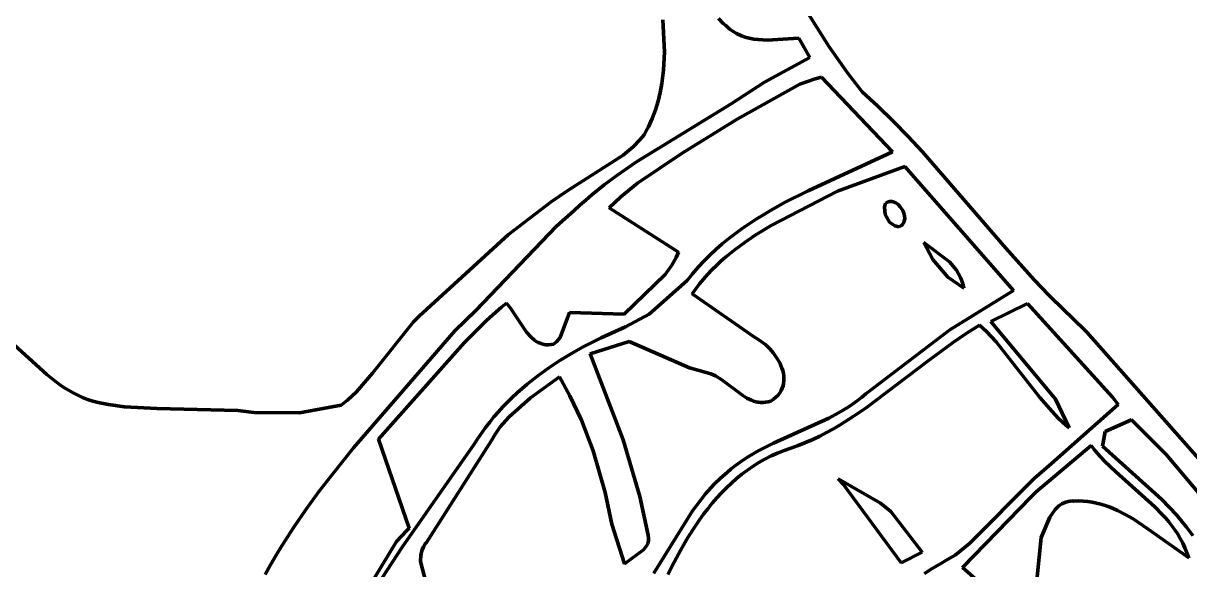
# Model space of a CAD drawing. Header units: millimetres. Extents: x 0 to 12.5, y 0 to 14.6.
# Drawn here: x 6.214 to 8.448, y 6.252 to 7.299 of the extents above; entities that cross this region are included whole.
import ezdxf

# ---------------------------------------------------------------- set-up
doc = ezdxf.new("R2010")
doc.units = ezdxf.units.MM
doc.layers.add('color#131313ff', color=7, linetype='CONTINUOUS', lineweight=100)
doc.layers.add('color#fcfcfcff', color=7, linetype='CONTINUOUS', lineweight=100)

msp = doc.modelspace()

# ---------------------------------------------------------------- linework, layer by layer
at = {"layer": 'color#131313ff'}
for p, q in [((7.6839, 7.3701), (7.757, 7.2537)), ((7.4388, 7.3059), (7.4417, 7.2446)), ((7.5544, 7.2989), (7.5453, 7.308)), ((7.5594, 7.2946), (7.5544, 7.2989)), ((7.5633, 7.2909), (7.5594, 7.2946)), ((7.5673, 7.2875), (7.5633, 7.2909)), ((7.5714, 7.2845), (7.5673, 7.2875)), ((7.58, 7.2793), (7.5714, 7.2845)), ((7.589, 7.2751), (7.58, 7.2793)), ((7.5983, 7.272), (7.589, 7.2751)), ((7.6129, 7.2689), (7.5983, 7.272)), ((7.6382, 7.2671), (7.6129, 7.2689)), ((7.6991, 7.2705), (7.6382, 7.2671)), ((7.7199, 7.2338), (7.6991, 7.2705)), ((7.4417, 7.2446), (7.4401, 7.2096)), ((7.757, 7.2537), (7.7923, 7.2039)), ((7.6333, 7.1861), (7.7199, 7.2338)), ((7.4401, 7.2096), (7.4369, 7.1836)), ((7.7303, 7.1929), (7.7007, 7.1826)), ((7.7426, 7.196), (7.7303, 7.1929)), ((7.8784, 7.0527), (7.7426, 7.196)), ((7.7923, 7.2039), (7.8203, 7.1675)), ((7.4369, 7.1836), (7.4338, 7.1665)), ((7.5696, 7.1447), (7.6333, 7.1861)), ((7.7007, 7.1826), (7.5808, 7.1152)), ((7.4297, 7.1496), (7.4246, 7.133)), ((7.4338, 7.1665), (7.4297, 7.1496)), ((7.8203, 7.1675), (7.8355, 7.1539)), ((7.8355, 7.1539), (7.8504, 7.1401)), ((7.3879, 7.0336), (7.5696, 7.1447)), ((7.4246, 7.133), (7.4184, 7.1167)), ((7.8504, 7.1401), (7.8796, 7.1118)), ((7.4184, 7.1167), (7.4111, 7.1008)), ((7.5808, 7.1152), (7.4754, 7.0505)), ((7.8796, 7.1118), (7.9079, 7.0826)), ((7.4026, 7.0853), (7.3946, 7.0755)), ((7.407, 7.093), (7.4026, 7.0853)), ((7.4111, 7.1008), (7.407, 7.093)), ((7.9079, 7.0826), (7.9356, 7.0529)), ((7.3816, 7.0621), (7.3625, 7.0462)), ((7.3946, 7.0755), (7.3816, 7.0621)), ((7.3625, 7.0462), (7.2568, 6.9789)), ((7.4754, 7.0505), (7.3903, 6.9926)), ((7.7167, 6.9783), (7.8784, 7.0527)), ((7.9356, 7.0529), (8.0955, 6.8683)), ((7.3505, 7.0077), (7.3879, 7.0336)), ((7.9021, 7.0244), (7.7731, 6.9774)), ((8.1099, 6.7869), (7.9021, 7.0244)), ((7.3262, 6.9895), (7.3505, 7.0077)), ((7.3903, 6.9926), (7.3585, 6.9665)), ((7.2568, 6.9789), (7.225, 6.957)), ((7.291, 6.9605), (7.3025, 6.9704)), ((7.3025, 6.9704), (7.3262, 6.9895)), ((7.7731, 6.9774), (7.6461, 6.9117)), ((7.6732, 6.9561), (7.7167, 6.9783)), ((7.225, 6.957), (7.143, 6.8946)), ((7.2684, 6.9399), (7.2796, 6.9504)), ((7.2796, 6.9504), (7.291, 6.9605)), ((7.3585, 6.9665), (7.3357, 6.9454)), ((7.645, 6.9404), (7.6732, 6.9561)), ((7.863, 6.9468), (7.8651, 6.9544)), ((7.8646, 6.9326), (7.863, 6.9468)), ((7.8651, 6.9544), (7.8675, 6.9559)), ((7.8675, 6.9559), (7.87, 6.9569)), ((7.87, 6.9569), (7.8726, 6.9575)), ((7.8726, 6.9575), (7.8751, 6.9576)), ((7.8751, 6.9576), (7.8775, 6.9574)), ((7.8775, 6.9574), (7.88, 6.9569)), ((7.88, 6.9569), (7.8847, 6.9548)), ((7.8847, 6.9548), (7.8891, 6.9517)), ((7.8891, 6.9517), (7.8931, 6.9477)), ((7.8931, 6.9477), (7.8979, 6.9406)), ((7.2349, 6.9102), (7.2684, 6.9399)), ((7.3357, 6.9454), (7.4683, 6.8603)), ((7.6174, 6.9236), (7.6311, 6.9321)), ((7.6311, 6.9321), (7.645, 6.9404)), ((7.8729, 6.9181), (7.8646, 6.9326)), ((7.8979, 6.9406), (7.9001, 6.9353)), ((7.9001, 6.9353), (7.9015, 6.93)), ((7.9015, 6.93), (7.9018, 6.9247)), ((7.9018, 6.9247), (7.9015, 6.9222)), ((7.0803, 6.7486), (7.2349, 6.9102)), ((7.5777, 6.8963), (7.5907, 6.9057)), ((7.5907, 6.9057), (7.6039, 6.9148)), ((7.6039, 6.9148), (7.6174, 6.9236)), ((7.6461, 6.9117), (7.6156, 6.8931)), ((7.8826, 6.9109), (7.8729, 6.9181)), ((7.8904, 6.9089), (7.8826, 6.9109)), ((7.8931, 6.9101), (7.8904, 6.9089)), ((7.8954, 6.9116), (7.8931, 6.9101)), ((7.8973, 6.9134), (7.8954, 6.9116)), ((7.8989, 6.9153), (7.8973, 6.9134)), ((7.9001, 6.9175), (7.8989, 6.9153)), ((7.901, 6.9198), (7.9001, 6.9175)), ((7.9015, 6.9222), (7.901, 6.9198)), ((7.143, 6.8946), (6.972, 6.7382)), ((7.5525, 6.8763), (7.565, 6.8865)), ((7.565, 6.8865), (7.5777, 6.8963)), ((7.596, 6.8798), (7.5769, 6.8658)), ((7.6156, 6.8931), (7.596, 6.8798)), ((7.4683, 6.8603), (7.4639, 6.85)), ((7.5286, 6.8548), (7.5404, 6.8658)), ((7.5404, 6.8658), (7.5525, 6.8763)), ((7.5769, 6.8658), (7.5586, 6.8509)), ((7.9384, 6.8789), (7.9879, 6.842)), ((7.9557, 6.8466), (7.9384, 6.8789)), ((8.0955, 6.8683), (8.15, 6.8078)), ((7.456, 6.8356), (7.4434, 6.8178)), ((7.4639, 6.85), (7.456, 6.8356)), ((7.5061, 6.8316), (7.5172, 6.8434)), ((7.5172, 6.8434), (7.5286, 6.8548)), ((7.5411, 6.835), (7.5327, 6.8267)), ((7.5497, 6.8431), (7.5411, 6.835)), ((7.5586, 6.8509), (7.5497, 6.8431)), ((7.9847, 6.8129), (7.9557, 6.8466)), ((7.9879, 6.842), (8.0007, 6.8262)), ((7.4434, 6.8178), (7.3643, 6.742)), ((7.4852, 6.8065), (7.4955, 6.8193)), ((7.4955, 6.8193), (7.5061, 6.8316)), ((7.5246, 6.8181), (7.5167, 6.8091)), ((7.5327, 6.8267), (7.5246, 6.8181)), ((8.0148, 6.7918), (7.9847, 6.8129)), ((8.0007, 6.8262), (8.0085, 6.8119)), ((7.4126, 6.7416), (7.4852, 6.8065)), ((7.5017, 6.7904), (7.4947, 6.7805)), ((7.5091, 6.7999), (7.5017, 6.7904)), ((7.5167, 6.8091), (7.5091, 6.7999)), ((8.0085, 6.8119), (8.0128, 6.8002)), ((8.0128, 6.8002), (8.0148, 6.7918)), ((8.15, 6.8078), (8.1781, 6.7783)), ((7.4947, 6.7805), (7.614, 6.6974)), ((7.9883, 6.7115), (8.1099, 6.7869)), ((8.1781, 6.7783), (8.207, 6.7496)), ((7.04, 6.7098), (7.0803, 6.7486)), ((7.1296, 6.755), (7.1018, 6.7305)), ((7.1392, 6.7629), (7.1296, 6.755)), ((7.1471, 6.7534), (7.1392, 6.7629)), ((7.1775, 6.7073), (7.1471, 6.7534)), ((8.1367, 6.7621), (8.067, 6.7275)), ((8.2995, 6.5828), (8.1367, 6.7621)), ((8.207, 6.7496), (8.2218, 6.7356)), ((6.9611, 6.727), (6.8829, 6.6285)), ((6.972, 6.7382), (6.9611, 6.727)), ((7.1018, 6.7305), (7.058, 6.687)), ((7.2596, 6.7446), (7.2422, 6.6973)), ((7.3643, 6.742), (7.2596, 6.7446)), ((7.3672, 6.7175), (7.4126, 6.7416)), ((8.067, 6.7275), (8.1908, 6.5791)), ((8.2218, 6.7356), (8.2507, 6.707)), ((6.8464, 6.4854), (7.04, 6.7098)), ((7.1863, 6.6974), (7.1775, 6.7073)), ((7.3204, 6.6965), (7.3672, 6.7175)), ((7.8271, 6.5889), (7.9883, 6.7115)), ((8.0197, 6.7047), (7.995, 6.688)), ((8.045, 6.7205), (8.0197, 6.7047)), ((8.0582, 6.7082), (8.045, 6.7205)), ((8.0769, 6.6886), (8.0582, 6.7082)), ((8.2507, 6.707), (8.484, 6.4429)), ((6.2592, 6.6258), (6.1831, 6.6952)), ((7.058, 6.687), (6.8943, 6.5021)), ((7.1927, 6.692), (7.1863, 6.6974)), ((7.1961, 6.6896), (7.1927, 6.692)), ((7.1996, 6.6876), (7.1961, 6.6896)), ((7.2034, 6.686), (7.1996, 6.6876)), ((7.2072, 6.6846), (7.2034, 6.686)), ((7.2113, 6.6837), (7.2072, 6.6846)), ((7.2155, 6.6832), (7.2113, 6.6837)), ((7.2199, 6.6832), (7.2155, 6.6832)), ((7.2246, 6.6836), (7.2199, 6.6832)), ((7.2294, 6.6845), (7.2246, 6.6836)), ((7.2352, 6.6885), (7.2294, 6.6845)), ((7.2422, 6.6973), (7.2352, 6.6885)), ((7.2636, 6.6663), (7.286, 6.6789)), ((7.286, 6.6789), (7.3204, 6.6965)), ((7.3739, 6.6892), (7.2994, 6.6657)), ((7.4894, 6.6386), (7.3739, 6.6892)), ((7.614, 6.6974), (7.6185, 6.695)), ((7.6185, 6.695), (7.6272, 6.6894)), ((7.6272, 6.6894), (7.6356, 6.6827)), ((7.6356, 6.6827), (7.6436, 6.6751)), ((7.995, 6.688), (7.9468, 6.6526)), ((8.1604, 6.5823), (8.0769, 6.6886)), ((7.2416, 6.6529), (7.2636, 6.6663)), ((7.2994, 6.6657), (7.3625, 6.501)), ((7.6436, 6.6751), (7.6508, 6.6667)), ((7.6508, 6.6667), (7.6572, 6.6577)), ((7.6572, 6.6577), (7.6626, 6.6482)), ((7.1993, 6.6236), (7.2201, 6.6386)), ((7.2201, 6.6386), (7.2416, 6.6529)), ((7.5214, 6.6301), (7.4894, 6.6386)), ((7.6626, 6.6482), (7.6648, 6.6434)), ((7.6648, 6.6434), (7.6667, 6.6385)), ((7.6667, 6.6385), (7.6683, 6.6336)), ((7.9468, 6.6526), (7.8279, 6.5622)), ((6.2751, 6.6131), (6.2592, 6.6258)), ((6.2833, 6.6071), (6.2751, 6.6131)), ((6.8829, 6.6285), (6.852, 6.5932)), ((7.1791, 6.6076), (7.1993, 6.6236)), ((7.2405, 6.6214), (7.1853, 6.5812)), ((7.2608, 6.5851), (7.2405, 6.6214)), ((7.526, 6.6289), (7.5214, 6.6301)), ((7.5305, 6.6273), (7.526, 6.6289)), ((7.5393, 6.6233), (7.5305, 6.6273)), ((7.5518, 6.6156), (7.5393, 6.6233)), ((7.5915, 6.5857), (7.5518, 6.6156)), ((7.6683, 6.6336), (7.6694, 6.6286)), ((7.6694, 6.6286), (7.6702, 6.6237)), ((7.6705, 6.6139), (7.6699, 6.609)), ((7.6702, 6.6237), (7.6706, 6.6187)), ((7.6706, 6.6187), (7.6705, 6.6139)), ((6.2917, 6.6014), (6.2833, 6.6071)), ((6.3003, 6.5961), (6.2917, 6.6014)), ((6.3091, 6.5911), (6.3003, 6.5961)), ((6.3181, 6.5864), (6.3091, 6.5911)), ((6.852, 6.5932), (6.8349, 6.5771)), ((7.1504, 6.5821), (7.1598, 6.5909)), ((7.1598, 6.5909), (7.1791, 6.6076)), ((7.6625, 6.5908), (7.6592, 6.5866)), ((7.6652, 6.5952), (7.6625, 6.5908)), ((7.6673, 6.5997), (7.6652, 6.5952)), ((7.6688, 6.6043), (7.6673, 6.5997)), ((7.6699, 6.609), (7.6688, 6.6043)), ((6.3274, 6.5822), (6.3181, 6.5864)), ((6.3369, 6.5784), (6.3274, 6.5822)), ((6.3468, 6.5751), (6.3369, 6.5784)), ((6.357, 6.5723), (6.3468, 6.5751)), ((6.3773, 6.5685), (6.357, 6.5723)), ((6.408, 6.5644), (6.3773, 6.5685)), ((6.8227, 6.5671), (6.7426, 6.5527)), ((6.8349, 6.5771), (6.8227, 6.5671)), ((7.1324, 6.5639), (7.1413, 6.5731)), ((7.1413, 6.5731), (7.1504, 6.5821)), ((7.1853, 6.5812), (7.1435, 6.5445)), ((7.2829, 6.5383), (7.2608, 6.5851)), ((7.5996, 6.5808), (7.5915, 6.5857)), ((7.6081, 6.5768), (7.5996, 6.5808)), ((7.6124, 6.5752), (7.6081, 6.5768)), ((7.6168, 6.574), (7.6124, 6.5752)), ((7.6213, 6.5731), (7.6168, 6.574)), ((7.6259, 6.5726), (7.6213, 6.5731)), ((7.6307, 6.5725), (7.6259, 6.5726)), ((7.6355, 6.5729), (7.6307, 6.5725)), ((7.6405, 6.5738), (7.6355, 6.5729)), ((7.6457, 6.5751), (7.6405, 6.5738)), ((7.6508, 6.5787), (7.6457, 6.5751)), ((7.6553, 6.5826), (7.6508, 6.5787)), ((7.6592, 6.5866), (7.6553, 6.5826)), ((7.7933, 6.5633), (7.802, 6.5692)), ((7.802, 6.5692), (7.8106, 6.5754)), ((7.8106, 6.5754), (7.819, 6.5819)), ((7.819, 6.5819), (7.8271, 6.5889)), ((8.1839, 6.555), (8.1604, 6.5823)), ((8.1826, 6.4555), (8.3107, 6.5687)), ((8.1908, 6.5791), (8.2167, 6.524)), ((8.3107, 6.5687), (8.2995, 6.5828)), ((6.4698, 6.5608), (6.408, 6.5644)), ((6.6248, 6.5571), (6.4698, 6.5608)), ((6.6556, 6.5536), (6.6248, 6.5571)), ((6.7426, 6.5527), (6.6556, 6.5536)), ((7.1071, 6.5349), (7.1153, 6.5448)), ((7.1153, 6.5448), (7.1237, 6.5545)), ((7.1237, 6.5545), (7.1324, 6.5639)), ((7.1435, 6.5445), (7.1274, 6.5259)), ((7.7567, 6.5424), (7.7753, 6.5524)), ((7.7753, 6.5524), (7.7933, 6.5633)), ((7.8033, 6.5455), (7.7781, 6.5297)), ((7.8279, 6.5622), (7.8033, 6.5455)), ((8.1965, 6.5421), (8.1839, 6.555)), ((7.0917, 6.5143), (7.0993, 6.5247)), ((7.0993, 6.5247), (7.1071, 6.5349)), ((7.1274, 6.5259), (7.1167, 6.5106)), ((7.3051, 6.4801), (7.2829, 6.5383)), ((7.6506, 6.4944), (7.7567, 6.5424)), ((7.7653, 6.5222), (7.7523, 6.515)), ((7.7781, 6.5297), (7.7653, 6.5222)), ((8.2097, 6.5299), (8.1965, 6.5421)), ((8.2167, 6.524), (8.2097, 6.5299)), ((8.3358, 6.5394), (8.2854, 6.5171)), ((8.4025, 6.4726), (8.3358, 6.5394)), ((6.8943, 6.5021), (6.9526, 6.3314)), ((7.1104, 6.4997), (6.9859, 6.3044)), ((7.0774, 6.4927), (7.0844, 6.5037)), ((7.0844, 6.5037), (7.0917, 6.5143)), ((7.1167, 6.5106), (7.1104, 6.4997)), ((7.3625, 6.501), (7.3943, 6.3923)), ((7.7256, 6.5018), (7.7119, 6.4957)), ((7.7391, 6.5082), (7.7256, 6.5018)), ((7.7523, 6.515), (7.7391, 6.5082)), ((8.2854, 6.5171), (8.2804, 6.489)), ((6.8065, 6.436), (6.8464, 6.4854)), ((6.9395, 6.2954), (7.0774, 6.4927)), ((7.328, 6.4002), (7.3051, 6.4801)), ((7.6041, 6.4697), (7.6223, 6.4802)), ((7.6223, 6.4802), (7.6506, 6.4944)), ((7.6709, 6.4804), (7.6583, 6.4755)), ((7.6838, 6.4848), (7.6709, 6.4804)), ((7.698, 6.49), (7.6838, 6.4848)), ((7.7119, 6.4957), (7.698, 6.49)), ((8.2586, 6.4903), (8.1538, 6.4015)), ((8.2646, 6.4825), (8.2586, 6.4903)), ((8.2709, 6.4749), (8.2646, 6.4825)), ((8.2804, 6.489), (8.3942, 6.3867)), ((7.5779, 6.452), (7.5865, 6.4582)), ((7.5865, 6.4582), (7.5952, 6.4641)), ((7.5952, 6.4641), (7.6041, 6.4697)), ((7.6227, 6.4574), (7.6115, 6.4504)), ((7.6342, 6.4639), (7.6227, 6.4574)), ((7.6461, 6.47), (7.6342, 6.4639)), ((7.6583, 6.4755), (7.6461, 6.47)), ((8.1494, 6.4268), (8.1826, 6.4555)), ((8.2843, 6.4603), (8.2709, 6.4749)), ((8.3058, 6.4395), (8.2843, 6.4603)), ((8.4787, 6.3825), (8.4025, 6.4726)), ((6.7808, 6.4024), (6.8065, 6.436)), ((7.5489, 6.4275), (7.5615, 6.4384)), ((7.5615, 6.4384), (7.5696, 6.4454)), ((7.5696, 6.4454), (7.5779, 6.452)), ((7.5901, 6.4349), (7.5798, 6.4266)), ((7.6006, 6.4429), (7.5901, 6.4349)), ((7.6115, 6.4504), (7.6006, 6.4429)), ((8.3806, 6.3728), (8.3058, 6.4395)), ((7.5205, 6.3976), (7.537, 6.4159)), ((7.537, 6.4159), (7.5489, 6.4275)), ((7.5699, 6.4178), (7.5603, 6.4087)), ((7.5798, 6.4266), (7.5699, 6.4178)), ((7.7745, 6.4264), (7.8552, 6.3795)), ((7.7837, 6.4159), (7.7745, 6.4264)), ((7.895, 6.2649), (7.7837, 6.4159)), ((8.0256, 6.3023), (8.1494, 6.4268)), ((6.7559, 6.3683), (6.7808, 6.4024)), ((7.3409, 6.3393), (7.328, 6.4002)), ((7.3943, 6.3923), (7.4105, 6.3184)), ((7.4955, 6.3648), (7.5205, 6.3976)), ((7.542, 6.3895), (7.5332, 6.3794)), ((7.551, 6.3993), (7.542, 6.3895)), ((7.5603, 6.4087), (7.551, 6.3993)), ((8.1437, 6.3919), (8.0124, 6.2564)), ((8.1538, 6.4015), (8.1437, 6.3919)), ((6.7319, 6.3335), (6.7559, 6.3683)), ((7.5248, 6.369), (7.5166, 6.3584)), ((7.5332, 6.3794), (7.5248, 6.369)), ((7.8552, 6.3795), (7.875, 6.3633)), ((8.1797, 6.3525), (8.1898, 6.3671)), ((8.1898, 6.3671), (8.1971, 6.3742)), ((8.1971, 6.3742), (8.2025, 6.378)), ((8.2025, 6.378), (8.2085, 6.3809)), ((8.2085, 6.3809), (8.215, 6.3829)), ((8.215, 6.3829), (8.2184, 6.3834)), ((8.2184, 6.3834), (8.222, 6.3837)), ((8.222, 6.3837), (8.2258, 6.3836)), ((8.2258, 6.3836), (8.2348, 6.3838)), ((8.2348, 6.3838), (8.2436, 6.3835)), ((8.2436, 6.3835), (8.2522, 6.3827)), ((8.2522, 6.3827), (8.2607, 6.3814)), ((8.2607, 6.3814), (8.2691, 6.3798)), ((8.2691, 6.3798), (8.2773, 6.3777)), ((8.2773, 6.3777), (8.2854, 6.3752)), ((8.2854, 6.3752), (8.2934, 6.3723)), ((8.2934, 6.3723), (8.3012, 6.3692)), ((8.3012, 6.3692), (8.309, 6.3657)), ((8.309, 6.3657), (8.3242, 6.3579)), ((8.3944, 6.3586), (8.3806, 6.3728)), ((8.3942, 6.3867), (8.4223, 6.3572)), ((7.4213, 6.2452), (7.4955, 6.3648)), ((7.5087, 6.3475), (7.501, 6.3364)), ((7.5166, 6.3584), (7.5087, 6.3475)), ((7.875, 6.3633), (7.9354, 6.2858)), ((8.1629, 6.3136), (8.1797, 6.3525)), ((8.3242, 6.3579), (8.3391, 6.3492)), ((8.3391, 6.3492), (8.3681, 6.3298)), ((8.401, 6.3514), (8.3944, 6.3586)), ((8.4074, 6.3439), (8.401, 6.3514)), ((8.4134, 6.3362), (8.4074, 6.3439)), ((8.4223, 6.3572), (8.4417, 6.3338)), ((6.7203, 6.3158), (6.7319, 6.3335)), ((6.9483, 6.3274), (6.9284, 6.3058)), ((6.9526, 6.3314), (6.9483, 6.3274)), ((7.3653, 6.2633), (7.3409, 6.3393)), ((7.501, 6.3364), (7.4865, 6.3137)), ((8.3681, 6.3298), (8.4456, 6.2749)), ((8.4192, 6.3283), (8.4134, 6.3362)), ((8.4246, 6.3201), (8.4192, 6.3283)), ((8.4417, 6.3338), (8.4538, 6.3175)), ((6.709, 6.2979), (6.7203, 6.3158)), ((6.9284, 6.3058), (6.8586, 6.1911)), ((6.9837, 6.3016), (6.9802, 6.2959)), ((6.9859, 6.3044), (6.9837, 6.3016)), ((7.41, 6.3025), (7.4079, 6.2981)), ((7.4111, 6.3074), (7.41, 6.3025)), ((7.4105, 6.3184), (7.4114, 6.3127)), ((7.4114, 6.3127), (7.4111, 6.3074)), ((7.4865, 6.3137), (7.4729, 6.2904)), ((7.9987, 6.2797), (8.0256, 6.3023)), ((8.1457, 6.1408), (8.1629, 6.3136)), ((8.4296, 6.3117), (8.4246, 6.3201)), ((8.4343, 6.303), (8.4296, 6.3117)), ((8.4385, 6.294), (8.4343, 6.303)), ((6.6873, 6.2615), (6.698, 6.2798)), ((6.698, 6.2798), (6.709, 6.2979)), ((6.8068, 6.0931), (6.9395, 6.2954)), ((6.9752, 6.2807), (6.9746, 6.268)), ((6.9775, 6.2899), (6.9752, 6.2807)), ((6.9802, 6.2959), (6.9775, 6.2899)), ((7.4019, 6.2902), (7.3653, 6.2633)), ((7.4079, 6.2981), (7.4019, 6.2902)), ((7.4729, 6.2904), (7.4603, 6.2667)), ((7.9354, 6.2858), (7.895, 6.2649)), ((7.9837, 6.2715), (7.9987, 6.2797)), ((8.4423, 6.2846), (8.4385, 6.294)), ((8.4456, 6.2749), (8.4423, 6.2846)), ((6.677, 6.2429), (6.6873, 6.2615)), ((6.9746, 6.268), (6.9884, 6.214)), ((7.4603, 6.2667), (7.4485, 6.2427)), ((7.9398, 6.245), (7.9543, 6.2541)), ((7.9543, 6.2541), (7.9689, 6.2629)), ((7.9689, 6.2629), (7.9837, 6.2715)), ((8.0124, 6.2564), (8.1457, 6.1408))]:
    msp.add_line(p, q, dxfattribs=at)
at = {"layer": 'color#fcfcfcff'}
for p, q in [((7.757, 7.2537), (7.6839, 7.3701)), ((7.4417, 7.2446), (7.4388, 7.3059)), ((7.5453, 7.308), (7.5544, 7.2989)), ((7.5544, 7.2989), (7.5594, 7.2946)), ((7.5594, 7.2946), (7.5633, 7.2909)), ((7.5633, 7.2909), (7.5673, 7.2875)), ((7.5673, 7.2875), (7.5714, 7.2845)), ((7.5714, 7.2845), (7.58, 7.2793)), ((7.58, 7.2793), (7.589, 7.2751)), ((7.589, 7.2751), (7.5983, 7.272)), ((7.5983, 7.272), (7.6129, 7.2689)), ((7.6129, 7.2689), (7.6382, 7.2671)), ((7.6382, 7.2671), (7.6991, 7.2705)), ((7.6991, 7.2705), (7.7199, 7.2338)), ((7.4401, 7.2096), (7.4417, 7.2446)), ((7.7923, 7.2039), (7.757, 7.2537)), ((7.7199, 7.2338), (7.6333, 7.1861)), ((7.4369, 7.1836), (7.4401, 7.2096)), ((7.7007, 7.1826), (7.7303, 7.1929)), ((7.7303, 7.1929), (7.7426, 7.196)), ((7.7426, 7.196), (7.8784, 7.0527)), ((7.8203, 7.1675), (7.7923, 7.2039)), ((7.4338, 7.1665), (7.4369, 7.1836)), ((7.6333, 7.1861), (7.5696, 7.1447)), ((7.5808, 7.1152), (7.7007, 7.1826)), ((7.4246, 7.133), (7.4297, 7.1496)), ((7.4297, 7.1496), (7.4338, 7.1665)), ((7.8355, 7.1539), (7.8203, 7.1675)), ((7.8504, 7.1401), (7.8355, 7.1539)), ((7.5696, 7.1447), (7.3879, 7.0336)), ((7.4184, 7.1167), (7.4246, 7.133)), ((7.8796, 7.1118), (7.8504, 7.1401)), ((7.4111, 7.1008), (7.4184, 7.1167)), ((7.4754, 7.0505), (7.5808, 7.1152)), ((7.9079, 7.0826), (7.8796, 7.1118)), ((7.3946, 7.0755), (7.4026, 7.0853)), ((7.4026, 7.0853), (7.407, 7.093)), ((7.407, 7.093), (7.4111, 7.1008)), ((7.9356, 7.0529), (7.9079, 7.0826)), ((7.3625, 7.0462), (7.3816, 7.0621)), ((7.3816, 7.0621), (7.3946, 7.0755)), ((7.2568, 6.9789), (7.3625, 7.0462)), ((7.3903, 6.9926), (7.4754, 7.0505)), ((7.8784, 7.0527), (7.7167, 6.9783)), ((8.0955, 6.8683), (7.9356, 7.0529)), ((7.3879, 7.0336), (7.3505, 7.0077)), ((7.7731, 6.9774), (7.9021, 7.0244)), ((7.9021, 7.0244), (8.1099, 6.7869)), ((7.3505, 7.0077), (7.3262, 6.9895)), ((7.3585, 6.9665), (7.3903, 6.9926)), ((7.225, 6.957), (7.2568, 6.9789)), ((7.3025, 6.9704), (7.291, 6.9605)), ((7.3262, 6.9895), (7.3025, 6.9704)), ((7.6461, 6.9117), (7.7731, 6.9774)), ((7.7167, 6.9783), (7.6732, 6.9561)), ((7.143, 6.8946), (7.225, 6.957)), ((7.2796, 6.9504), (7.2684, 6.9399)), ((7.291, 6.9605), (7.2796, 6.9504)), ((7.3357, 6.9454), (7.3585, 6.9665)), ((7.6732, 6.9561), (7.645, 6.9404)), ((7.8651, 6.9544), (7.863, 6.9468)), ((7.863, 6.9468), (7.8646, 6.9326)), ((7.8675, 6.9559), (7.8651, 6.9544)), ((7.87, 6.9569), (7.8675, 6.9559)), ((7.8726, 6.9575), (7.87, 6.9569)), ((7.8751, 6.9576), (7.8726, 6.9575)), ((7.8775, 6.9574), (7.8751, 6.9576)), ((7.88, 6.9569), (7.8775, 6.9574)), ((7.8847, 6.9548), (7.88, 6.9569)), ((7.8891, 6.9517), (7.8847, 6.9548)), ((7.8931, 6.9477), (7.8891, 6.9517)), ((7.8979, 6.9406), (7.8931, 6.9477)), ((7.2684, 6.9399), (7.2349, 6.9102)), ((7.4683, 6.8603), (7.3357, 6.9454)), ((7.6311, 6.9321), (7.6174, 6.9236)), ((7.645, 6.9404), (7.6311, 6.9321)), ((7.8646, 6.9326), (7.8729, 6.9181)), ((7.9001, 6.9353), (7.8979, 6.9406)), ((7.9015, 6.93), (7.9001, 6.9353)), ((7.9018, 6.9247), (7.9015, 6.93)), ((7.9015, 6.9222), (7.9018, 6.9247)), ((7.2349, 6.9102), (7.0803, 6.7486)), ((7.5907, 6.9057), (7.5777, 6.8963)), ((7.6039, 6.9148), (7.5907, 6.9057)), ((7.6174, 6.9236), (7.6039, 6.9148)), ((7.6156, 6.8931), (7.6461, 6.9117)), ((7.8729, 6.9181), (7.8826, 6.9109)), ((7.8826, 6.9109), (7.8904, 6.9089)), ((7.8904, 6.9089), (7.8931, 6.9101)), ((7.8931, 6.9101), (7.8954, 6.9116)), ((7.8954, 6.9116), (7.8973, 6.9134)), ((7.8973, 6.9134), (7.8989, 6.9153)), ((7.8989, 6.9153), (7.9001, 6.9175)), ((7.9001, 6.9175), (7.901, 6.9198)), ((7.901, 6.9198), (7.9015, 6.9222)), ((6.972, 6.7382), (7.143, 6.8946)), ((7.565, 6.8865), (7.5525, 6.8763)), ((7.5777, 6.8963), (7.565, 6.8865)), ((7.5769, 6.8658), (7.596, 6.8798)), ((7.596, 6.8798), (7.6156, 6.8931)), ((7.4639, 6.85), (7.4683, 6.8603)), ((7.5404, 6.8658), (7.5286, 6.8548)), ((7.5525, 6.8763), (7.5404, 6.8658)), ((7.5586, 6.8509), (7.5769, 6.8658)), ((7.9384, 6.8789), (7.9557, 6.8466)), ((7.9879, 6.842), (7.9384, 6.8789)), ((8.15, 6.8078), (8.0955, 6.8683)), ((7.4434, 6.8178), (7.456, 6.8356)), ((7.456, 6.8356), (7.4639, 6.85)), ((7.5172, 6.8434), (7.5061, 6.8316)), ((7.5286, 6.8548), (7.5172, 6.8434)), ((7.5327, 6.8267), (7.5411, 6.835)), ((7.5411, 6.835), (7.5497, 6.8431)), ((7.5497, 6.8431), (7.5586, 6.8509)), ((7.9557, 6.8466), (7.9847, 6.8129)), ((8.0007, 6.8262), (7.9879, 6.842)), ((7.3643, 6.742), (7.4434, 6.8178)), ((7.4955, 6.8193), (7.4852, 6.8065)), ((7.5061, 6.8316), (7.4955, 6.8193)), ((7.5167, 6.8091), (7.5246, 6.8181)), ((7.5246, 6.8181), (7.5327, 6.8267)), ((7.9847, 6.8129), (8.0148, 6.7918)), ((8.0085, 6.8119), (8.0007, 6.8262)), ((7.4852, 6.8065), (7.4126, 6.7416)), ((7.4947, 6.7805), (7.5017, 6.7904)), ((7.5017, 6.7904), (7.5091, 6.7999)), ((7.5091, 6.7999), (7.5167, 6.8091)), ((8.0128, 6.8002), (8.0085, 6.8119)), ((8.0148, 6.7918), (8.0128, 6.8002)), ((8.1781, 6.7783), (8.15, 6.8078)), ((7.614, 6.6974), (7.4947, 6.7805)), ((8.1099, 6.7869), (7.9883, 6.7115)), ((8.207, 6.7496), (8.1781, 6.7783)), ((7.0803, 6.7486), (7.04, 6.7098)), ((7.1018, 6.7305), (7.1296, 6.755)), ((7.1296, 6.755), (7.1392, 6.7629)), ((7.1392, 6.7629), (7.1471, 6.7534)), ((7.1471, 6.7534), (7.1775, 6.7073)), ((8.067, 6.7275), (8.1367, 6.7621)), ((8.1367, 6.7621), (8.2995, 6.5828)), ((8.2218, 6.7356), (8.207, 6.7496)), ((6.8829, 6.6285), (6.9611, 6.727)), ((6.9611, 6.727), (6.972, 6.7382)), ((7.058, 6.687), (7.1018, 6.7305)), ((7.2422, 6.6973), (7.2596, 6.7446)), ((7.2596, 6.7446), (7.3643, 6.742)), ((7.4126, 6.7416), (7.3672, 6.7175)), ((8.1908, 6.5791), (8.067, 6.7275)), ((8.2507, 6.707), (8.2218, 6.7356)), ((7.04, 6.7098), (6.8464, 6.4854)), ((7.1775, 6.7073), (7.1863, 6.6974)), ((7.3672, 6.7175), (7.3204, 6.6965)), ((7.9883, 6.7115), (7.8271, 6.5889)), ((7.995, 6.688), (8.0197, 6.7047)), ((8.0197, 6.7047), (8.045, 6.7205)), ((8.045, 6.7205), (8.0582, 6.7082)), ((8.0582, 6.7082), (8.0769, 6.6886)), ((8.484, 6.4429), (8.2507, 6.707)), ((6.1831, 6.6952), (6.2592, 6.6258)), ((6.8943, 6.5021), (7.058, 6.687)), ((7.1863, 6.6974), (7.1927, 6.692)), ((7.1927, 6.692), (7.1961, 6.6896)), ((7.1961, 6.6896), (7.1996, 6.6876)), ((7.1996, 6.6876), (7.2034, 6.686)), ((7.2034, 6.686), (7.2072, 6.6846)), ((7.2072, 6.6846), (7.2113, 6.6837)), ((7.2113, 6.6837), (7.2155, 6.6832)), ((7.2155, 6.6832), (7.2199, 6.6832)), ((7.2199, 6.6832), (7.2246, 6.6836)), ((7.2246, 6.6836), (7.2294, 6.6845)), ((7.2294, 6.6845), (7.2352, 6.6885)), ((7.2352, 6.6885), (7.2422, 6.6973)), ((7.286, 6.6789), (7.2636, 6.6663)), ((7.3204, 6.6965), (7.286, 6.6789)), ((7.2994, 6.6657), (7.3739, 6.6892)), ((7.3739, 6.6892), (7.4894, 6.6386)), ((7.6185, 6.695), (7.614, 6.6974)), ((7.6272, 6.6894), (7.6185, 6.695)), ((7.6356, 6.6827), (7.6272, 6.6894)), ((7.6436, 6.6751), (7.6356, 6.6827)), ((7.9468, 6.6526), (7.995, 6.688)), ((8.0769, 6.6886), (8.1604, 6.5823)), ((7.2636, 6.6663), (7.2416, 6.6529)), ((7.3625, 6.501), (7.2994, 6.6657)), ((7.6508, 6.6667), (7.6436, 6.6751)), ((7.6572, 6.6577), (7.6508, 6.6667)), ((7.6626, 6.6482), (7.6572, 6.6577)), ((7.2201, 6.6386), (7.1993, 6.6236)), ((7.2416, 6.6529), (7.2201, 6.6386)), ((7.4894, 6.6386), (7.5214, 6.6301)), ((7.6648, 6.6434), (7.6626, 6.6482)), ((7.6667, 6.6385), (7.6648, 6.6434)), ((7.6683, 6.6336), (7.6667, 6.6385)), ((7.8279, 6.5622), (7.9468, 6.6526)), ((6.2592, 6.6258), (6.2751, 6.6131)), ((6.2751, 6.6131), (6.2833, 6.6071)), ((6.852, 6.5932), (6.8829, 6.6285)), ((7.1993, 6.6236), (7.1791, 6.6076)), ((7.1853, 6.5812), (7.2405, 6.6214)), ((7.2405, 6.6214), (7.2608, 6.5851)), ((7.5214, 6.6301), (7.526, 6.6289)), ((7.526, 6.6289), (7.5305, 6.6273)), ((7.5305, 6.6273), (7.5393, 6.6233)), ((7.5393, 6.6233), (7.5518, 6.6156)), ((7.5518, 6.6156), (7.5915, 6.5857)), ((7.6694, 6.6286), (7.6683, 6.6336)), ((7.6702, 6.6237), (7.6694, 6.6286)), ((7.6699, 6.609), (7.6705, 6.6139)), ((7.6706, 6.6187), (7.6702, 6.6237)), ((7.6705, 6.6139), (7.6706, 6.6187)), ((6.2833, 6.6071), (6.2917, 6.6014)), ((6.2917, 6.6014), (6.3003, 6.5961)), ((6.3003, 6.5961), (6.3091, 6.5911)), ((6.3091, 6.5911), (6.3181, 6.5864)), ((6.8349, 6.5771), (6.852, 6.5932)), ((7.1598, 6.5909), (7.1504, 6.5821)), ((7.1791, 6.6076), (7.1598, 6.5909)), ((7.6592, 6.5866), (7.6625, 6.5908)), ((7.6625, 6.5908), (7.6652, 6.5952)), ((7.6652, 6.5952), (7.6673, 6.5997)), ((7.6673, 6.5997), (7.6688, 6.6043)), ((7.6688, 6.6043), (7.6699, 6.609)), ((6.3181, 6.5864), (6.3274, 6.5822)), ((6.3274, 6.5822), (6.3369, 6.5784)), ((6.3369, 6.5784), (6.3468, 6.5751)), ((6.3468, 6.5751), (6.357, 6.5723)), ((6.357, 6.5723), (6.3773, 6.5685)), ((6.3773, 6.5685), (6.408, 6.5644)), ((6.7426, 6.5527), (6.8227, 6.5671)), ((6.8227, 6.5671), (6.8349, 6.5771)), ((7.1413, 6.5731), (7.1324, 6.5639)), ((7.1504, 6.5821), (7.1413, 6.5731)), ((7.1435, 6.5445), (7.1853, 6.5812)), ((7.2608, 6.5851), (7.2829, 6.5383)), ((7.5915, 6.5857), (7.5996, 6.5808)), ((7.5996, 6.5808), (7.6081, 6.5768)), ((7.6081, 6.5768), (7.6124, 6.5752)), ((7.6124, 6.5752), (7.6168, 6.574)), ((7.6168, 6.574), (7.6213, 6.5731)), ((7.6213, 6.5731), (7.6259, 6.5726)), ((7.6259, 6.5726), (7.6307, 6.5725)), ((7.6307, 6.5725), (7.6355, 6.5729)), ((7.6355, 6.5729), (7.6405, 6.5738)), ((7.6405, 6.5738), (7.6457, 6.5751)), ((7.6457, 6.5751), (7.6508, 6.5787)), ((7.6508, 6.5787), (7.6553, 6.5826)), ((7.6553, 6.5826), (7.6592, 6.5866)), ((7.802, 6.5692), (7.7933, 6.5633)), ((7.8106, 6.5754), (7.802, 6.5692)), ((7.819, 6.5819), (7.8106, 6.5754)), ((7.8271, 6.5889), (7.819, 6.5819)), ((8.1604, 6.5823), (8.1839, 6.555)), ((8.3107, 6.5687), (8.1826, 6.4555)), ((8.2167, 6.524), (8.1908, 6.5791)), ((8.2995, 6.5828), (8.3107, 6.5687)), ((6.408, 6.5644), (6.4698, 6.5608)), ((6.4698, 6.5608), (6.6248, 6.5571)), ((6.6248, 6.5571), (6.6556, 6.5536)), ((6.6556, 6.5536), (6.7426, 6.5527)), ((7.1153, 6.5448), (7.1071, 6.5349)), ((7.1237, 6.5545), (7.1153, 6.5448)), ((7.1324, 6.5639), (7.1237, 6.5545)), ((7.1274, 6.5259), (7.1435, 6.5445)), ((7.7753, 6.5524), (7.7567, 6.5424)), ((7.7933, 6.5633), (7.7753, 6.5524)), ((7.7781, 6.5297), (7.8033, 6.5455)), ((7.8033, 6.5455), (7.8279, 6.5622)), ((8.1839, 6.555), (8.1965, 6.5421)), ((7.0993, 6.5247), (7.0917, 6.5143)), ((7.1071, 6.5349), (7.0993, 6.5247)), ((7.1167, 6.5106), (7.1274, 6.5259)), ((7.2829, 6.5383), (7.3051, 6.4801)), ((7.7567, 6.5424), (7.6506, 6.4944)), ((7.7523, 6.515), (7.7653, 6.5222)), ((7.7653, 6.5222), (7.7781, 6.5297)), ((8.1965, 6.5421), (8.2097, 6.5299)), ((8.2097, 6.5299), (8.2167, 6.524)), ((8.2854, 6.5171), (8.3358, 6.5394)), ((8.3358, 6.5394), (8.4025, 6.4726)), ((6.9526, 6.3314), (6.8943, 6.5021)), ((6.9859, 6.3044), (7.1104, 6.4997)), ((7.0844, 6.5037), (7.0774, 6.4927)), ((7.0917, 6.5143), (7.0844, 6.5037)), ((7.1104, 6.4997), (7.1167, 6.5106)), ((7.3943, 6.3923), (7.3625, 6.501)), ((7.7119, 6.4957), (7.7256, 6.5018)), ((7.7256, 6.5018), (7.7391, 6.5082)), ((7.7391, 6.5082), (7.7523, 6.515)), ((8.2804, 6.489), (8.2854, 6.5171)), ((6.8464, 6.4854), (6.8065, 6.436)), ((7.0774, 6.4927), (6.9395, 6.2954)), ((7.3051, 6.4801), (7.328, 6.4002)), ((7.6223, 6.4802), (7.6041, 6.4697)), ((7.6506, 6.4944), (7.6223, 6.4802)), ((7.6583, 6.4755), (7.6709, 6.4804)), ((7.6709, 6.4804), (7.6838, 6.4848)), ((7.6838, 6.4848), (7.698, 6.49)), ((7.698, 6.49), (7.7119, 6.4957)), ((8.1538, 6.4015), (8.2586, 6.4903)), ((8.2586, 6.4903), (8.2646, 6.4825)), ((8.2646, 6.4825), (8.2709, 6.4749)), ((8.3942, 6.3867), (8.2804, 6.489)), ((7.5865, 6.4582), (7.5779, 6.452)), ((7.5952, 6.4641), (7.5865, 6.4582)), ((7.6041, 6.4697), (7.5952, 6.4641)), ((7.6115, 6.4504), (7.6227, 6.4574)), ((7.6227, 6.4574), (7.6342, 6.4639)), ((7.6342, 6.4639), (7.6461, 6.47)), ((7.6461, 6.47), (7.6583, 6.4755)), ((8.1826, 6.4555), (8.1494, 6.4268)), ((8.2709, 6.4749), (8.2843, 6.4603)), ((8.2843, 6.4603), (8.3058, 6.4395)), ((8.4025, 6.4726), (8.4787, 6.3825)), ((6.8065, 6.436), (6.7808, 6.4024)), ((7.5615, 6.4384), (7.5489, 6.4275)), ((7.5696, 6.4454), (7.5615, 6.4384)), ((7.5779, 6.452), (7.5696, 6.4454)), ((7.5798, 6.4266), (7.5901, 6.4349)), ((7.5901, 6.4349), (7.6006, 6.4429)), ((7.6006, 6.4429), (7.6115, 6.4504)), ((8.3058, 6.4395), (8.3806, 6.3728)), ((7.537, 6.4159), (7.5205, 6.3976)), ((7.5489, 6.4275), (7.537, 6.4159)), ((7.5603, 6.4087), (7.5699, 6.4178)), ((7.5699, 6.4178), (7.5798, 6.4266)), ((7.7745, 6.4264), (7.7837, 6.4159)), ((7.8552, 6.3795), (7.7745, 6.4264)), ((7.7837, 6.4159), (7.895, 6.2649)), ((8.1494, 6.4268), (8.0256, 6.3023)), ((6.7808, 6.4024), (6.7559, 6.3683)), ((7.328, 6.4002), (7.3409, 6.3393)), ((7.4105, 6.3184), (7.3943, 6.3923)), ((7.5205, 6.3976), (7.4955, 6.3648)), ((7.5332, 6.3794), (7.542, 6.3895)), ((7.542, 6.3895), (7.551, 6.3993)), ((7.551, 6.3993), (7.5603, 6.4087)), ((8.0124, 6.2564), (8.1437, 6.3919)), ((8.1437, 6.3919), (8.1538, 6.4015)), ((6.7559, 6.3683), (6.7319, 6.3335)), ((7.5166, 6.3584), (7.5248, 6.369)), ((7.5248, 6.369), (7.5332, 6.3794)), ((7.875, 6.3633), (7.8552, 6.3795)), ((8.1898, 6.3671), (8.1797, 6.3525)), ((8.1971, 6.3742), (8.1898, 6.3671)), ((8.2025, 6.378), (8.1971, 6.3742)), ((8.2085, 6.3809), (8.2025, 6.378)), ((8.215, 6.3829), (8.2085, 6.3809)), ((8.2184, 6.3834), (8.215, 6.3829)), ((8.222, 6.3837), (8.2184, 6.3834)), ((8.2258, 6.3836), (8.222, 6.3837)), ((8.2348, 6.3838), (8.2258, 6.3836)), ((8.2436, 6.3835), (8.2348, 6.3838)), ((8.2522, 6.3827), (8.2436, 6.3835)), ((8.2607, 6.3814), (8.2522, 6.3827)), ((8.2691, 6.3798), (8.2607, 6.3814)), ((8.2773, 6.3777), (8.2691, 6.3798)), ((8.2854, 6.3752), (8.2773, 6.3777)), ((8.2934, 6.3723), (8.2854, 6.3752)), ((8.3012, 6.3692), (8.2934, 6.3723)), ((8.309, 6.3657), (8.3012, 6.3692)), ((8.3242, 6.3579), (8.309, 6.3657)), ((8.3806, 6.3728), (8.3944, 6.3586)), ((8.4223, 6.3572), (8.3942, 6.3867)), ((7.4955, 6.3648), (7.4213, 6.2452)), ((7.501, 6.3364), (7.5087, 6.3475)), ((7.5087, 6.3475), (7.5166, 6.3584)), ((7.9354, 6.2858), (7.875, 6.3633)), ((8.1797, 6.3525), (8.1629, 6.3136)), ((8.3391, 6.3492), (8.3242, 6.3579)), ((8.3681, 6.3298), (8.3391, 6.3492)), ((8.3944, 6.3586), (8.401, 6.3514)), ((8.401, 6.3514), (8.4074, 6.3439)), ((8.4074, 6.3439), (8.4134, 6.3362)), ((8.4417, 6.3338), (8.4223, 6.3572)), ((6.7319, 6.3335), (6.7203, 6.3158)), ((6.9284, 6.3058), (6.9483, 6.3274)), ((6.9483, 6.3274), (6.9526, 6.3314)), ((7.3409, 6.3393), (7.3653, 6.2633)), ((7.4865, 6.3137), (7.501, 6.3364)), ((8.4456, 6.2749), (8.3681, 6.3298)), ((8.4134, 6.3362), (8.4192, 6.3283)), ((8.4192, 6.3283), (8.4246, 6.3201)), ((8.4538, 6.3175), (8.4417, 6.3338)), ((6.7203, 6.3158), (6.709, 6.2979)), ((6.8586, 6.1911), (6.9284, 6.3058)), ((6.9802, 6.2959), (6.9837, 6.3016)), ((6.9837, 6.3016), (6.9859, 6.3044)), ((7.4079, 6.2981), (7.41, 6.3025)), ((7.41, 6.3025), (7.4111, 6.3074)), ((7.4114, 6.3127), (7.4105, 6.3184)), ((7.4111, 6.3074), (7.4114, 6.3127)), ((7.4729, 6.2904), (7.4865, 6.3137)), ((8.0256, 6.3023), (7.9987, 6.2797)), ((8.1629, 6.3136), (8.1457, 6.1408)), ((8.4246, 6.3201), (8.4296, 6.3117)), ((8.4296, 6.3117), (8.4343, 6.303)), ((8.4343, 6.303), (8.4385, 6.294)), ((6.698, 6.2798), (6.6873, 6.2615)), ((6.709, 6.2979), (6.698, 6.2798)), ((6.9395, 6.2954), (6.8068, 6.0931)), ((6.9746, 6.268), (6.9752, 6.2807)), ((6.9752, 6.2807), (6.9775, 6.2899)), ((6.9775, 6.2899), (6.9802, 6.2959)), ((7.3653, 6.2633), (7.4019, 6.2902)), ((7.4019, 6.2902), (7.4079, 6.2981)), ((7.4603, 6.2667), (7.4729, 6.2904)), ((7.895, 6.2649), (7.9354, 6.2858)), ((7.9987, 6.2797), (7.9837, 6.2715)), ((8.4385, 6.294), (8.4423, 6.2846)), ((8.4423, 6.2846), (8.4456, 6.2749)), ((6.6873, 6.2615), (6.677, 6.2429)), ((6.9884, 6.214), (6.9746, 6.268)), ((7.4485, 6.2427), (7.4603, 6.2667)), ((7.9543, 6.2541), (7.9398, 6.245)), ((7.9689, 6.2629), (7.9543, 6.2541)), ((7.9837, 6.2715), (7.9689, 6.2629)), ((8.1457, 6.1408), (8.0124, 6.2564))]:
    msp.add_line(p, q, dxfattribs=at)

doc.saveas('drawing.dxf')
